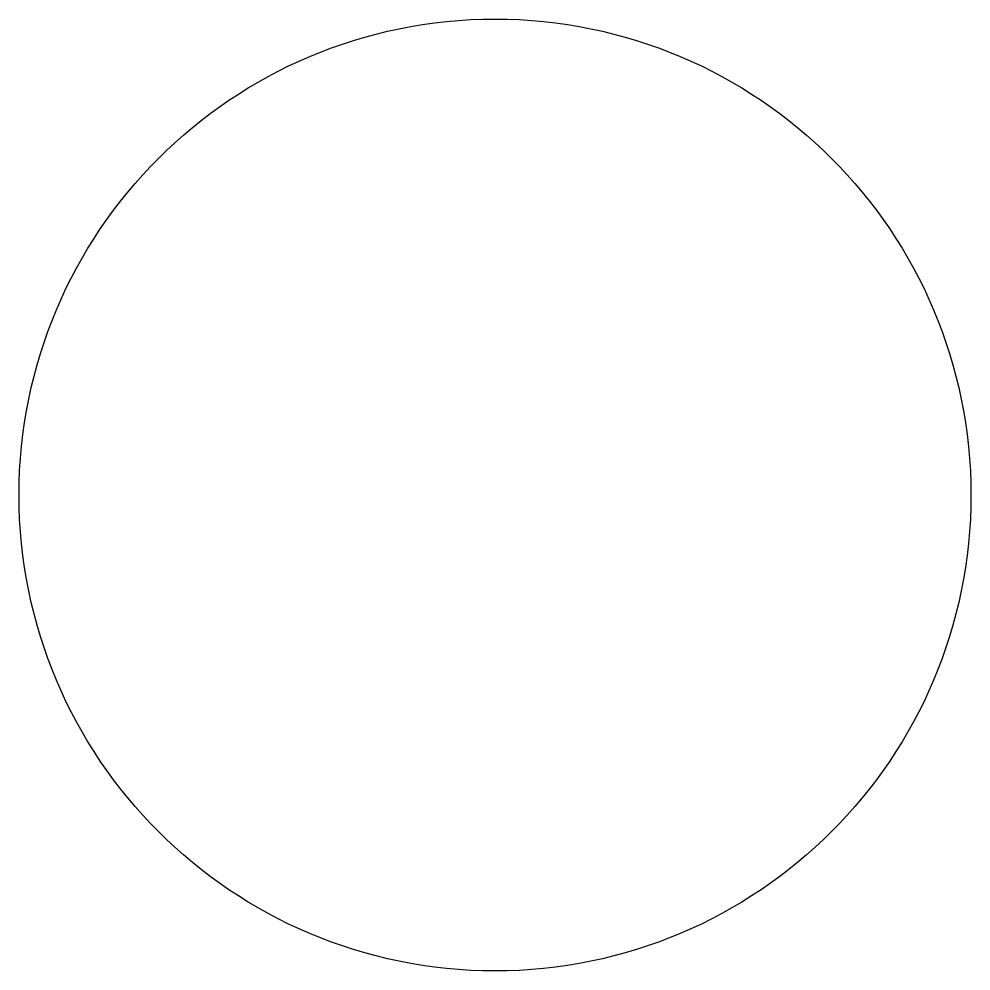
# Model space of a CAD drawing. Header units: millimetres. Extents: x -2.5 to 2.5, y -2.5 to 2.5.
import ezdxf

# ---------------------------------------------------------------- set-up
doc = ezdxf.new("R2010")
doc.units = ezdxf.units.MM

msp = doc.modelspace()

# ---------------------------------------------------------------- linework, layer by layer
at = {"transparency": 33554687}
msp.add_circle((0, 0), 2.5, dxfattribs=at)

doc.saveas('drawing.dxf')
